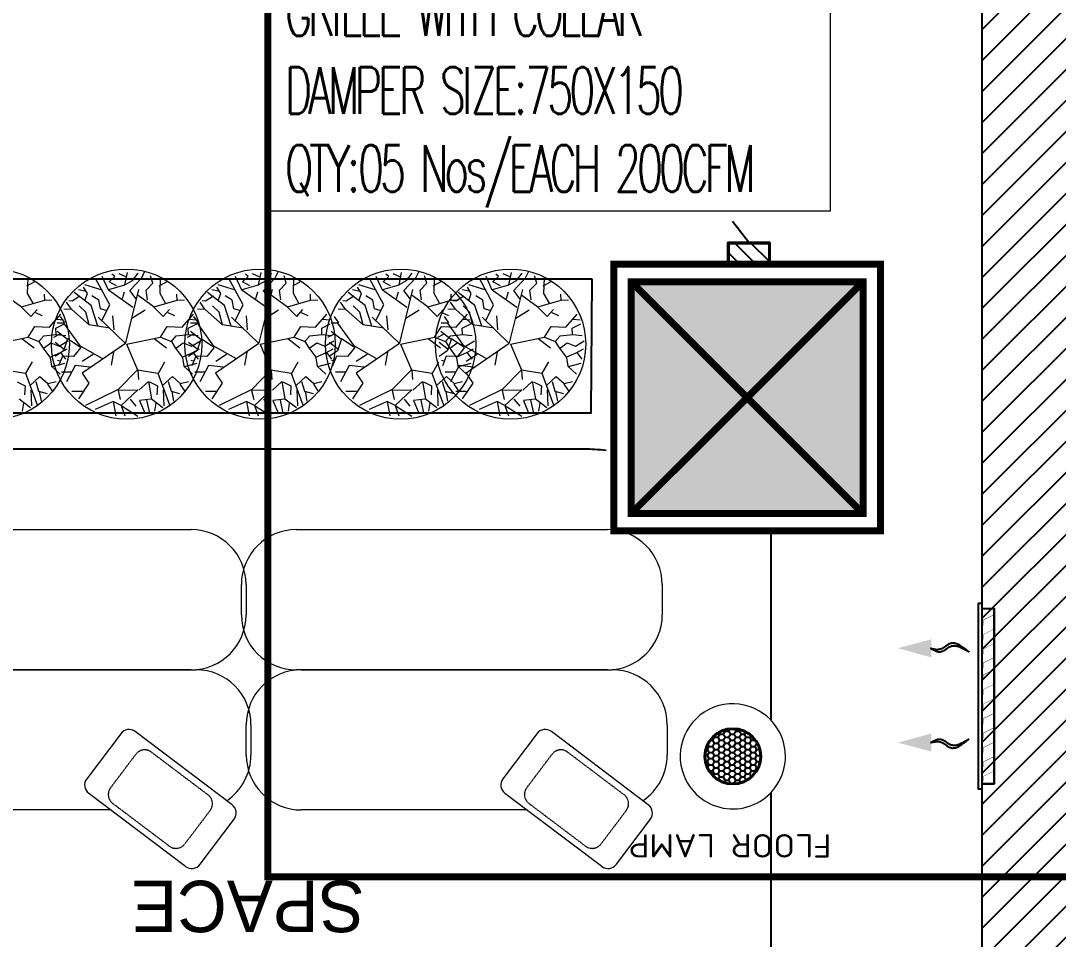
# Model space of a CAD drawing. Header units: millimetres. Extents: x 148480 to 578986, y 39883 to 155062.
# Drawn here: x 243743 to 248181, y 130095 to 134026 of the extents above; entities that cross this region are included whole.
import ezdxf

# ---------------------------------------------------------------- set-up
doc = ezdxf.new("R2010")
doc.units = ezdxf.units.MM
for name, pattern in [('CENTER', [2, 1.25, -0.25, 0.25, -0.25]), ('CONTINU', [0]), ('HIDDEN', [0.375, 0.25, -0.125]), ('Steelcase Hidden Line', [2.976562, 1.984375, -0.992188])]:
    doc.linetypes.add(name, pattern=pattern)
for name, color, linetype in [('001-TEXT', 250, 'Continuous'), ('CEN', 252, 'CENTER'), ('EL-17W DECORATIVE LIGHT', 4, 'Continuous'), ('EL-SWITCH BOXWS', 30, 'Continuous'), ('Flooring', 44, 'Continuous'), ('Hatch 01_UC', 7, 'Continuous'), ('I - MODULAR', 44, 'Continuous'), ('Layer2', 4, 'Continuous'), ('Layer4', 6, 'Continuous'), ('M-HVAC ELLIPTICAL DUCT', 6, 'Continuous'), ('M-HVAC VRV PIPE', 4, 'Continuous'), ('M-HVAC-GRIL', 6, 'Continuous'), ('M-HVAC-INSULATION', 8, 'Continuous'), ('M-HVAC-SUPP', 4, 'Continuous')]:
    doc.layers.add(name, color=color, linetype=linetype)
doc.layers.add('I-01$0$i-plants', color=7, linetype='Continuous', lineweight=13, true_color=0x86b300)
for name, color, linetype, lineweight in [('I-FURN', 30, 'Continuous', 5), ('KDBS-SIDE THROW GRILLE', 1, 'Continuous', 18), ('M HVAC GRILLE', 6, 'Continuous', 13), ('M-HVAC-ADP TAG', 1, 'Continuous', 15)]:
    doc.layers.add(name, color=color, linetype=linetype, lineweight=lineweight)
doc.styles.add('DEC', font='isocp.shx', dxfattribs={"width": 1.2, "height": 2.2})
doc.styles.add('Herbalife_Third Floor - Furniture Layout - 210201$0$CG', font='GOTHIC.TTF')
doc.styles.add('Roman S', font='romans.shx', dxfattribs={"width": 0.65})

# ---------------------------------------------------------------- blocks, each defined once
blk = doc.blocks.new('GFC1')
at = {"layer": 'Hatch 01_UC', "linetype": 'Continuous'}
h = blk.add_hatch(color=8, dxfattribs=at)
h.dxf.hatch_style = 1
h.paths.add_polyline_path([(318987, 132903.5), (318987, 133894.8), (319978.2, 133894.8), (319978.2, 132903.5)])
at = {"layer": 'CEN', "color": 8, "linetype": 'Continuous', "lineweight": 0}
for p, q in [((318987, 132903.5), (318987, 133894.8)), ((318987, 133894.8), (319978.2, 133894.8)), ((319978.2, 133894.8), (318987, 132903.5)), ((318987, 133894.8), (319978.2, 132903.5)), ((319025.1, 133894.8), (319940.1, 133894.8)), ((319978.2, 133894.8), (319978.2, 132903.5)), ((319978.2, 132903.5), (318987, 132903.5)), ((319940.1, 132903.5), (319025.1, 132903.5))]:
    blk.add_line(p, q, dxfattribs=at)
at = {"layer": 'CEN', "color": 8, "linetype": 'HIDDEN', "lineweight": 0, "ltscale": 1500}
blk.add_lwpolyline([(321533.2, 131348.5), (317432, 131348.5), (317432, 135449.8), (321533.2, 135449.8)], close=True, dxfattribs=at)
at = {"layer": 'CEN', "color": 8, "linetype": 'Continuous', "lineweight": 0}
for points in [[(320053.2, 132828.5), (318912, 132828.5), (318912, 133969.8), (320053.2, 133969.8)], [(319978.2, 132903.5), (318987, 132903.5), (318987, 133894.8), (319978.2, 133894.8)]]:
    blk.add_lwpolyline(points, close=True, dxfattribs=at)
at = {"layer": 'Flooring', "color": 8, "linetype": 'HIDDEN', "ltscale": 1500}
blk.add_lwpolyline([(328672.2, 130068.3, 1.540604), (310717.1, 129143.3, 0.119203), (311634.4, 128071.9, -0.704413), (307490.1, 113767.5)], format="xyb", dxfattribs=at)
at = {"layer": 'I - MODULAR', "color": 8, "linetype": 'Continuous'}
for points in [[(318819.3, 133905.5), (314670.3, 133905.5), (314666.4, 133333.3), (318815.4, 133333.3)], [(319978.2, 132903.5), (318987, 132903.5), (318987, 133894.8), (319978.2, 133894.8)]]:
    blk.add_lwpolyline(points, close=True, dxfattribs=at)
for points in [[(315539.7, 133179.9), (318783.6, 133179.9, -0.030078), (318879.6, 133174.1, -0.030078)], [(319583.6, 131708.1), (319583.6, 129118.3, -0.414214), (318783.6, 128318.3), (318324.1, 128318.3)]]:
    blk.add_lwpolyline(points, format="xyb", dxfattribs=at)
blk.add_lwpolyline([(319583.6, 132828.5), (319583.6, 132019.9)], dxfattribs=at)
at = {"layer": 'I-01$0$i-plants', "color": 8}
for p, q in [((316777.7, 133917.4, 0), (316765.9, 133927.2, 0)), ((316825.2, 133915.3, 0), (316796.8, 133928.4, 0)), ((316821.6, 133882.1, 0), (316832.9, 133933.9, 0)), ((316854.3, 133900, 0), (316878.5, 133931.3, 0)), ((316893.2, 133911.7, 0), (316905.7, 133937, 0)), ((316940.6, 133888.4, 0), (316931, 133920.5, 0)), ((317348.5, 133917.4, 0), (317336.6, 133927.2, 0)), ((317395.9, 133915.3, 0), (317367.6, 133928.4, 0)), ((317392.4, 133882.1, 0), (317403.6, 133933.9, 0)), ((317425, 133900, 0), (317449.2, 133931.3, 0)), ((317463.9, 133911.7, 0), (317476.4, 133937, 0)), ((317511.3, 133888.4, 0), (317501.7, 133920.5, 0)), ((317949.7, 133917.4, 0), (317937.9, 133927.2, 0)), ((317997.2, 133915.3, 0), (317968.8, 133928.4, 0)), ((317993.6, 133882.1, 0), (318004.9, 133933.9, 0)), ((318026.3, 133900, 0), (318050.5, 133931.3, 0)), ((318065.2, 133911.7, 0), (318077.7, 133937, 0)), ((318112.6, 133888.4, 0), (318103, 133920.5, 0)), ((318419.7, 133917.4, 0), (318407.9, 133927.2, 0)), ((318467.2, 133915.3, 0), (318438.8, 133928.4, 0)), ((318463.6, 133882.1, 0), (318474.9, 133933.9, 0)), ((318496.2, 133900, 0), (318520.4, 133931.3, 0)), ((318535.2, 133911.7, 0), (318547.6, 133937, 0)), ((318582.5, 133888.4, 0), (318572.9, 133920.5, 0)), ((316401.7, 133877.9, 0), (316438.4, 133897.1, 0)), ((316405, 133844.3, 0), (316407.2, 133911.7, 0)), ((316723.8, 133858.4, 0), (316650, 133881.5, 0)), ((316756.2, 133795.6, 0), (316695.5, 133908.6, 0)), ((316750.7, 133858.3, 0), (316724.2, 133917.2, 0)), ((316752.1, 133861.2, 0), (316821.6, 133882.1, 0)), ((316753.6, 133893.8, 0), (316777.7, 133917.4, 0)), ((316785.5, 133876.9, 0), (316753.6, 133893.8, 0)), ((316823.8, 133882.7, 0), (316854.3, 133900, 0)), ((316842.8, 133856.6, 0), (316893.2, 133911.7, 0)), ((316911.7, 133858.1, 0), (316940.6, 133888.4, 0)), ((316968.2, 133877.9, 0), (317004.9, 133897.1, 0)), ((316971.5, 133844.3, 0), (316973.7, 133911.7, 0)), ((317294.5, 133858.4, 0), (317220.7, 133881.5, 0)), ((317326.9, 133795.6, 0), (317266.2, 133908.6, 0)), ((317321.4, 133858.3, 0), (317294.9, 133917.2, 0)), ((317322.9, 133861.2, 0), (317392.4, 133882.1, 0)), ((317324.3, 133893.8, 0), (317348.5, 133917.4, 0)), ((317356.2, 133876.9, 0), (317324.3, 133893.8, 0)), ((317394.5, 133882.7, 0), (317425, 133900, 0)), ((317413.6, 133856.6, 0), (317463.9, 133911.7, 0)), ((317482.4, 133858.1, 0), (317511.3, 133888.4, 0)), ((317538.9, 133877.9, 0), (317575.6, 133897.1, 0)), ((317542.2, 133844.3, 0), (317544.4, 133911.7, 0)), ((317895.8, 133858.4, 0), (317822, 133881.5, 0)), ((317928.2, 133795.6, 0), (317867.5, 133908.6, 0)), ((317922.7, 133858.3, 0), (317896.2, 133917.2, 0)), ((317924.1, 133861.2, 0), (317993.6, 133882.1, 0)), ((317925.6, 133893.8, 0), (317949.7, 133917.4, 0)), ((317957.5, 133876.9, 0), (317925.6, 133893.8, 0)), ((317995.8, 133882.7, 0), (318026.3, 133900, 0)), ((318014.8, 133856.6, 0), (318065.2, 133911.7, 0)), ((318083.7, 133858.1, 0), (318112.6, 133888.4, 0)), ((318140.2, 133877.9, 0), (318176.9, 133897.1, 0)), ((318143.5, 133844.3, 0), (318145.7, 133911.7, 0)), ((318365.8, 133858.4, 0), (318291.9, 133881.5, 0)), ((318398.2, 133795.6, 0), (318337.4, 133908.6, 0)), ((318392.6, 133858.3, 0), (318366.1, 133917.2, 0)), ((318394.1, 133861.2, 0), (318463.6, 133882.1, 0)), ((318395.5, 133893.8, 0), (318419.7, 133917.4, 0)), ((318427.4, 133876.9, 0), (318395.5, 133893.8, 0)), ((318465.8, 133882.7, 0), (318496.2, 133900, 0)), ((318484.8, 133856.6, 0), (318535.2, 133911.7, 0)), ((318553.6, 133858.1, 0), (318582.5, 133888.4, 0)), ((318610.1, 133877.9, 0), (318646.8, 133897.1, 0)), ((318613.5, 133844.3, 0), (318615.6, 133911.7, 0)), ((316311, 133837.3, 0), (316379.4, 133788.1, 0)), ((316428.6, 133802.9, 0), (316405, 133844.3, 0)), ((316478.5, 133815.4, 0), (316477.5, 133841.6, 0)), ((316629, 133832.4, 0), (316595.2, 133811.6, 0)), ((316676.4, 133793.2, 0), (316604, 133849, 0)), ((316649.2, 133854.7, 0), (316622.7, 133860.2, 0)), ((316661, 133844.8, 0), (316644, 133871.9, 0)), ((316650, 133814.6, 0), (316661, 133844.8, 0)), ((316709.5, 133816.6, 0), (316679.8, 133834.2, 0)), ((316855.5, 133785, 0), (316750.7, 133858.3, 0)), ((316810.6, 133822.5, 0), (316819.7, 133852.1, 0)), ((316824.7, 133634, 0), (316881, 133861.4, 0)), ((316869.1, 133821.3, 0), (316842.8, 133856.6, 0)), ((316877.5, 133837.3, 0), (316945.9, 133788.1, 0)), ((316917.2, 133817, 0), (316911.7, 133858.1, 0)), ((316995.1, 133802.9, 0), (316971.5, 133844.3, 0)), ((317045, 133815.4, 0), (317044, 133841.6, 0)), ((317199.7, 133832.4, 0), (317165.9, 133811.6, 0)), ((317247.2, 133793.2, 0), (317174.7, 133849, 0)), ((317219.9, 133854.7, 0), (317193.5, 133860.2, 0)), ((317231.7, 133844.8, 0), (317214.7, 133871.9, 0)), ((317220.7, 133814.6, 0), (317231.7, 133844.8, 0)), ((317280.2, 133816.6, 0), (317250.5, 133834.2, 0)), ((317426.2, 133785, 0), (317321.4, 133858.3, 0)), ((317381.3, 133822.5, 0), (317390.4, 133852.1, 0)), ((317395.4, 133634, 0), (317451.8, 133861.4, 0)), ((317439.8, 133821.3, 0), (317413.6, 133856.6, 0)), ((317448.2, 133837.3, 0), (317516.6, 133788.1, 0)), ((317487.9, 133817, 0), (317482.4, 133858.1, 0)), ((317565.8, 133802.9, 0), (317542.2, 133844.3, 0)), ((317615.7, 133815.4, 0), (317614.7, 133841.6, 0)), ((317801, 133832.4, 0), (317767.2, 133811.6, 0)), ((317848.4, 133793.2, 0), (317776, 133849, 0)), ((317821.2, 133854.7, 0), (317794.7, 133860.2, 0)), ((317833, 133844.8, 0), (317816, 133871.9, 0)), ((317822, 133814.6, 0), (317833, 133844.8, 0)), ((317881.5, 133816.6, 0), (317851.8, 133834.2, 0)), ((318027.5, 133785, 0), (317922.7, 133858.3, 0)), ((317982.6, 133822.5, 0), (317991.7, 133852.1, 0)), ((317996.7, 133634, 0), (318053, 133861.4, 0)), ((318041.1, 133821.3, 0), (318014.8, 133856.6, 0)), ((318049.5, 133837.3, 0), (318117.9, 133788.1, 0)), ((318089.2, 133817, 0), (318083.7, 133858.1, 0)), ((318167.1, 133802.9, 0), (318143.5, 133844.3, 0)), ((318217, 133815.4, 0), (318216, 133841.6, 0)), ((318271, 133832.4, 0), (318237.1, 133811.6, 0)), ((318318.4, 133793.2, 0), (318246, 133849, 0)), ((318291.1, 133854.7, 0), (318264.7, 133860.2, 0)), ((318302.9, 133844.8, 0), (318285.9, 133871.9, 0)), ((318291.9, 133814.6, 0), (318302.9, 133844.8, 0)), ((318351.5, 133816.6, 0), (318321.7, 133834.2, 0)), ((318497.4, 133785, 0), (318392.6, 133858.3, 0)), ((318452.6, 133822.5, 0), (318461.7, 133852.1, 0)), ((318466.7, 133634, 0), (318523, 133861.4, 0)), ((318511, 133821.3, 0), (318484.8, 133856.6, 0)), ((318519.5, 133837.3, 0), (318587.9, 133788.1, 0)), ((318559.2, 133817, 0), (318553.6, 133858.1, 0)), ((318637.1, 133802.9, 0), (318613.5, 133844.3, 0)), ((318687, 133815.4, 0), (318685.9, 133841.6, 0)), ((316377.5, 133787.5, 0), (316418.7, 133746.5, 0)), ((316379.4, 133788.1, 0), (316478.5, 133815.4, 0)), ((316477.9, 133817.6, 0), (316509.4, 133816.5, 0)), ((316591.6, 133778.4, 0), (316571.8, 133807.1, 0)), ((316595.2, 133811.6, 0), (316581.3, 133812.8, 0)), ((316653.7, 133764.8, 0), (316625.7, 133791.4, 0)), ((316705.2, 133705.3, 0), (316676.4, 133793.2, 0)), ((316716.6, 133778.4, 0), (316709.5, 133816.6, 0)), ((316722.5, 133729.2, 0), (316756.2, 133795.6, 0)), ((316944, 133787.5, 0), (316985.2, 133746.5, 0)), ((316945.9, 133788.1, 0), (317045, 133815.4, 0)), ((317044.4, 133817.6, 0), (317075.9, 133816.5, 0)), ((317162.3, 133778.4, 0), (317142.5, 133807.1, 0)), ((317165.9, 133811.6, 0), (317152, 133812.8, 0)), ((317224.4, 133764.8, 0), (317196.4, 133791.4, 0)), ((317275.9, 133705.3, 0), (317247.2, 133793.2, 0)), ((317287.3, 133778.4, 0), (317280.2, 133816.6, 0)), ((317293.2, 133729.2, 0), (317326.9, 133795.6, 0)), ((317514.7, 133787.5, 0), (317555.9, 133746.5, 0)), ((317516.6, 133788.1, 0), (317615.7, 133815.4, 0)), ((317615.1, 133817.6, 0), (317646.7, 133816.5, 0)), ((317763.6, 133778.4, 0), (317743.8, 133807.1, 0)), ((317767.2, 133811.6, 0), (317753.3, 133812.8, 0)), ((317825.7, 133764.8, 0), (317797.7, 133791.4, 0)), ((317877.2, 133705.3, 0), (317848.4, 133793.2, 0)), ((317888.6, 133778.4, 0), (317881.5, 133816.6, 0)), ((317894.5, 133729.2, 0), (317928.2, 133795.6, 0)), ((318116, 133787.5, 0), (318157.2, 133746.5, 0)), ((318117.9, 133788.1, 0), (318217, 133815.4, 0)), ((318233.5, 133778.4, 0), (318213.7, 133807.1, 0)), ((318216.4, 133817.6, 0), (318247.9, 133816.5, 0)), ((318237.1, 133811.6, 0), (318223.2, 133812.8, 0)), ((318295.7, 133764.8, 0), (318267.6, 133791.4, 0)), ((318347.1, 133705.3, 0), (318318.4, 133793.2, 0)), ((318358.5, 133778.4, 0), (318351.5, 133816.6, 0)), ((318364.4, 133729.2, 0), (318398.2, 133795.6, 0)), ((318586, 133787.5, 0), (318627.2, 133746.5, 0)), ((318587.9, 133788.1, 0), (318687, 133815.4, 0)), ((318686.3, 133817.6, 0), (318717.9, 133816.5, 0)), ((316418.7, 133746.5, 0), (316445.6, 133775.8, 0)), ((316438.3, 133763, 0), (316466.6, 133749.9, 0)), ((316499.3, 133701, 0), (316547.8, 133755.5, 0)), ((316564.8, 133719.4, 0), (316545.6, 133745.8, 0)), ((316594.5, 133776.4, 0), (316560.7, 133777.2, 0)), ((316667.8, 133710, 0), (316594.5, 133776.4, 0)), ((316667.8, 133710, 0), (316653.7, 133764.8, 0)), ((316823.4, 133630.7, 0), (316707, 133743.2, 0)), ((316740.8, 133772.2, 0), (316716.6, 133778.4, 0)), ((316774.7, 133688.6, 0), (316770.2, 133748.8, 0)), ((316851.4, 133738.5, 0), (316907.7, 133774.2, 0)), ((316985.2, 133746.5, 0), (317012.1, 133775.8, 0)), ((317004.8, 133763, 0), (317033.1, 133749.9, 0)), ((317065.8, 133701, 0), (317114.3, 133755.5, 0)), ((317135.5, 133719.4, 0), (317116.4, 133745.8, 0)), ((317165.2, 133776.4, 0), (317131.4, 133777.2, 0)), ((317238.5, 133710, 0), (317165.2, 133776.4, 0)), ((317238.5, 133710, 0), (317224.4, 133764.8, 0)), ((317394.1, 133630.7, 0), (317277.7, 133743.2, 0)), ((317311.5, 133772.2, 0), (317287.3, 133778.4, 0)), ((317345.4, 133688.6, 0), (317340.9, 133748.8, 0)), ((317422.1, 133738.5, 0), (317478.4, 133774.2, 0)), ((317555.9, 133746.5, 0), (317582.8, 133775.8, 0)), ((317575.5, 133763, 0), (317603.8, 133749.9, 0)), ((317636.5, 133701, 0), (317685, 133755.5, 0)), ((317736.8, 133719.4, 0), (317717.6, 133745.8, 0)), ((317766.5, 133776.4, 0), (317732.7, 133777.2, 0)), ((317839.8, 133710, 0), (317766.5, 133776.4, 0)), ((317839.8, 133710, 0), (317825.7, 133764.8, 0)), ((317995.4, 133630.7, 0), (317879, 133743.2, 0)), ((317912.8, 133772.2, 0), (317888.6, 133778.4, 0)), ((317946.7, 133688.6, 0), (317942.2, 133748.8, 0)), ((318023.4, 133738.5, 0), (318079.7, 133774.2, 0)), ((318157.2, 133746.5, 0), (318184.1, 133775.8, 0)), ((318176.8, 133763, 0), (318205.1, 133749.9, 0)), ((318206.7, 133719.4, 0), (318187.6, 133745.8, 0)), ((318236.5, 133776.4, 0), (318202.6, 133777.2, 0)), ((318309.8, 133710, 0), (318236.5, 133776.4, 0)), ((318237.8, 133701, 0), (318286.3, 133755.5, 0)), ((318309.8, 133710, 0), (318295.7, 133764.8, 0)), ((318465.3, 133630.7, 0), (318348.9, 133743.2, 0)), ((318382.8, 133772.2, 0), (318358.5, 133778.4, 0)), ((318416.7, 133688.6, 0), (318412.2, 133748.8, 0)), ((318493.4, 133738.5, 0), (318549.6, 133774.2, 0)), ((318627.2, 133746.5, 0), (318654.1, 133775.8, 0)), ((318646.7, 133763, 0), (318675.1, 133749.9, 0)), ((318707.7, 133701, 0), (318756.2, 133755.5, 0)), ((316407.5, 133657.2, 0), (316436.1, 133703.2, 0)), ((316436.1, 133703.2, 0), (316499.3, 133701, 0)), ((316525.7, 133695.5, 0), (316562.5, 133714.3, 0)), ((316529.7, 133734.2, 0), (316559.2, 133732, 0)), ((316560.4, 133718.1, 0), (316531.7, 133717.6, 0)), ((316630.7, 133618.6, 0), (316560.4, 133718.1, 0)), ((316756.7, 133696.7, 0), (316667.8, 133710, 0)), ((316974, 133657.2, 0), (317002.6, 133703.2, 0)), ((317002.6, 133703.2, 0), (317065.8, 133701, 0)), ((317092.2, 133695.5, 0), (317129, 133714.3, 0)), ((317096.2, 133734.2, 0), (317125.7, 133732, 0)), ((317131.2, 133718.1, 0), (317102.4, 133717.6, 0)), ((317201.4, 133618.6, 0), (317131.2, 133718.1, 0)), ((317327.4, 133696.7, 0), (317238.5, 133710, 0)), ((317544.7, 133657.2, 0), (317573.3, 133703.2, 0)), ((317573.3, 133703.2, 0), (317636.5, 133701, 0)), ((317662.9, 133695.5, 0), (317699.7, 133714.3, 0)), ((317666.9, 133734.2, 0), (317696.5, 133732, 0)), ((317732.4, 133718.1, 0), (317703.7, 133717.6, 0)), ((317802.7, 133618.6, 0), (317732.4, 133718.1, 0)), ((317928.7, 133696.7, 0), (317839.8, 133710, 0)), ((318146, 133657.2, 0), (318174.6, 133703.2, 0)), ((318202.4, 133718.1, 0), (318173.7, 133717.6, 0)), ((318174.6, 133703.2, 0), (318237.8, 133701, 0)), ((318272.6, 133618.6, 0), (318202.4, 133718.1, 0)), ((318264.2, 133695.5, 0), (318301, 133714.3, 0)), ((318268.2, 133734.2, 0), (318297.7, 133732, 0)), ((318398.6, 133696.7, 0), (318309.8, 133710, 0)), ((318615.9, 133657.2, 0), (318644.6, 133703.2, 0)), ((318644.6, 133703.2, 0), (318707.7, 133701, 0)), ((318734.2, 133695.5, 0), (318771, 133714.3, 0)), ((318738.2, 133734.2, 0), (318767.7, 133732, 0)), ((316262.1, 133627.6, 0), (316407.5, 133657.2, 0)), ((316407.5, 133657.2, 0), (316453.4, 133638.8, 0)), ((316453.4, 133638.8, 0), (316474.7, 133663.9, 0)), ((316474.7, 133663.9, 0), (316526.9, 133668.9, 0)), ((316543.6, 133670.2, 0), (316516.4, 133656.8, 0)), ((316526.9, 133668.9, 0), (316525.7, 133695.5, 0)), ((316526.9, 133668.9, 0), (316568.1, 133665, 0)), ((316575.1, 133647.5, 0), (316531.1, 133682.4, 0)), ((316828.6, 133627.6, 0), (316974, 133657.2, 0)), ((316974, 133657.2, 0), (317019.9, 133638.8, 0)), ((317019.9, 133638.8, 0), (317041.2, 133663.9, 0)), ((317041.2, 133663.9, 0), (317093.4, 133668.9, 0)), ((317114.3, 133670.2, 0), (317087.1, 133656.8, 0)), ((317093.4, 133668.9, 0), (317092.2, 133695.5, 0)), ((317093.4, 133668.9, 0), (317134.6, 133665, 0)), ((317145.8, 133647.5, 0), (317101.8, 133682.4, 0)), ((317399.4, 133627.6, 0), (317544.7, 133657.2, 0)), ((317544.7, 133657.2, 0), (317590.6, 133638.8, 0)), ((317590.6, 133638.8, 0), (317612, 133663.9, 0)), ((317612, 133663.9, 0), (317664.1, 133668.9, 0)), ((317664.1, 133668.9, 0), (317662.9, 133695.5, 0)), ((317664.1, 133668.9, 0), (317705.4, 133665, 0)), ((317715.6, 133670.2, 0), (317688.4, 133656.8, 0)), ((317747.1, 133647.5, 0), (317703.1, 133682.4, 0)), ((318000.6, 133627.6, 0), (318146, 133657.2, 0)), ((318146, 133657.2, 0), (318191.9, 133638.8, 0)), ((318185.5, 133670.2, 0), (318158.3, 133656.8, 0)), ((318217.1, 133647.5, 0), (318173, 133682.4, 0)), ((318191.9, 133638.8, 0), (318213.2, 133663.9, 0)), ((318213.2, 133663.9, 0), (318265.4, 133668.9, 0)), ((318265.4, 133668.9, 0), (318264.2, 133695.5, 0)), ((318265.4, 133668.9, 0), (318306.6, 133665, 0)), ((318470.6, 133627.6, 0), (318615.9, 133657.2, 0)), ((318615.9, 133657.2, 0), (318661.9, 133638.8, 0)), ((318661.9, 133638.8, 0), (318683.2, 133663.9, 0)), ((318683.2, 133663.9, 0), (318735.3, 133668.9, 0)), ((318735.3, 133668.9, 0), (318734.2, 133695.5, 0)), ((318735.3, 133668.9, 0), (318776.6, 133665, 0)), ((316380.2, 133651.8, 0), (316432.5, 133611.3, 0)), ((316453.4, 133638.8, 0), (316470.4, 133611.7, 0)), ((316470.4, 133611.7, 0), (316500.1, 133572.5, 0)), ((316471.1, 133609.4, 0), (316504.1, 133632.7, 0)), ((316504.1, 133632.7, 0), (316539.5, 133619, 0)), ((316563.5, 133603.7, 0), (316523.1, 133634.4, 0)), ((316539.5, 133619, 0), (316577.6, 133641.3, 0)), ((316576.3, 133650.4, 0), (316558.3, 133599.7, 0)), ((316629.3, 133615.3, 0), (316576.3, 133650.4, 0)), ((316632.2, 133613.7, 0), (316601.4, 133574.7, 0)), ((316724.5, 133566.4, 0), (316630.7, 133618.6, 0)), ((316823.4, 133630.7, 0), (316638.4, 133503.2, 0)), ((316828.6, 133627.6, 0), (316875.3, 133517.5, 0)), ((316946.7, 133651.8, 0), (316999, 133611.3, 0)), ((317019.9, 133638.8, 0), (317036.9, 133611.7, 0)), ((317036.9, 133611.7, 0), (317066.6, 133572.5, 0)), ((317037.6, 133609.4, 0), (317070.6, 133632.7, 0)), ((317070.6, 133632.7, 0), (317106, 133619, 0)), ((317134.2, 133603.7, 0), (317093.8, 133634.4, 0)), ((317106, 133619, 0), (317144.1, 133641.3, 0)), ((317147.1, 133650.4, 0), (317129, 133599.7, 0)), ((317200, 133615.3, 0), (317147.1, 133650.4, 0)), ((317202.9, 133613.7, 0), (317172.1, 133574.7, 0)), ((317295.2, 133566.4, 0), (317201.4, 133618.6, 0)), ((317394.1, 133630.7, 0), (317209.1, 133503.2, 0)), ((317399.4, 133627.6, 0), (317446, 133517.5, 0)), ((317517.4, 133651.8, 0), (317569.7, 133611.3, 0)), ((317590.6, 133638.8, 0), (317607.6, 133611.7, 0)), ((317607.6, 133611.7, 0), (317637.3, 133572.5, 0)), ((317608.3, 133609.4, 0), (317641.4, 133632.7, 0)), ((317641.4, 133632.7, 0), (317676.7, 133619, 0)), ((317676.7, 133619, 0), (317714.8, 133641.3, 0)), ((317735.5, 133603.7, 0), (317695.1, 133634.4, 0)), ((317748.3, 133650.4, 0), (317730.3, 133599.7, 0)), ((317801.3, 133615.3, 0), (317748.3, 133650.4, 0)), ((317804.2, 133613.7, 0), (317773.4, 133574.7, 0)), ((317896.5, 133566.4, 0), (317802.7, 133618.6, 0)), ((317995.4, 133630.7, 0), (317810.4, 133503.2, 0)), ((318000.6, 133627.6, 0), (318047.3, 133517.5, 0)), ((318118.7, 133651.8, 0), (318171, 133611.3, 0)), ((318205.5, 133603.7, 0), (318165, 133634.4, 0)), ((318191.9, 133638.8, 0), (318208.9, 133611.7, 0)), ((318218.3, 133650.4, 0), (318200.2, 133599.7, 0)), ((318208.9, 133611.7, 0), (318238.6, 133572.5, 0)), ((318209.6, 133609.4, 0), (318242.6, 133632.7, 0)), ((318271.3, 133615.3, 0), (318218.3, 133650.4, 0)), ((318242.6, 133632.7, 0), (318278, 133619, 0)), ((318274.1, 133613.7, 0), (318243.3, 133574.7, 0)), ((318366.4, 133566.4, 0), (318272.6, 133618.6, 0)), ((318278, 133619, 0), (318316.1, 133641.3, 0)), ((318465.3, 133630.7, 0), (318280.4, 133503.2, 0)), ((318470.6, 133627.6, 0), (318517.2, 133517.5, 0)), ((318588.7, 133651.8, 0), (318640.9, 133611.3, 0)), ((318661.9, 133638.8, 0), (318678.8, 133611.7, 0)), ((318678.8, 133611.7, 0), (318708.6, 133572.5, 0)), ((318679.5, 133609.4, 0), (318712.6, 133632.7, 0)), ((318712.6, 133632.7, 0), (318748, 133619, 0)), ((318748, 133619, 0), (318786.1, 133641.3, 0)), ((316500.1, 133572.5, 0), (316545.7, 133591.5, 0)), ((316500.9, 133569.9, 0), (316506.9, 133534.2, 0)), ((316558.3, 133599.7, 0), (316523, 133575.6, 0)), ((316553.9, 133576.8, 0), (316537.5, 133534.3, 0)), ((316545.7, 133591.5, 0), (316574.3, 133608.2, 0)), ((316545.7, 133591.5, 0), (316567.5, 133563, 0)), ((316601.4, 133574.7, 0), (316553.9, 133576.8, 0)), ((316685.5, 133584.1, 0), (316638.8, 133554.1, 0)), ((316771.9, 133594.1, 0), (316762.1, 133537.3, 0)), ((317066.6, 133572.5, 0), (317112.2, 133591.5, 0)), ((317067.4, 133569.9, 0), (317073.4, 133534.2, 0)), ((317129, 133599.7, 0), (317093.7, 133575.6, 0)), ((317124.6, 133576.8, 0), (317108.2, 133534.3, 0)), ((317112.2, 133591.5, 0), (317140.8, 133608.2, 0)), ((317112.2, 133591.5, 0), (317134, 133563, 0)), ((317172.1, 133574.7, 0), (317124.6, 133576.8, 0)), ((317256.3, 133584.1, 0), (317209.5, 133554.1, 0)), ((317342.6, 133594.1, 0), (317332.8, 133537.3, 0)), ((317637.3, 133572.5, 0), (317682.9, 133591.5, 0)), ((317638.1, 133569.9, 0), (317644.1, 133534.2, 0)), ((317682.9, 133591.5, 0), (317711.5, 133608.2, 0)), ((317682.9, 133591.5, 0), (317704.7, 133563, 0)), ((317730.3, 133599.7, 0), (317695, 133575.6, 0)), ((317725.9, 133576.8, 0), (317709.5, 133534.3, 0)), ((317773.4, 133574.7, 0), (317725.9, 133576.8, 0)), ((317857.5, 133584.1, 0), (317810.8, 133554.1, 0)), ((317943.9, 133594.1, 0), (317934.1, 133537.3, 0)), ((318200.2, 133599.7, 0), (318165, 133575.6, 0)), ((318195.9, 133576.8, 0), (318179.4, 133534.3, 0)), ((318243.3, 133574.7, 0), (318195.9, 133576.8, 0)), ((318238.6, 133572.5, 0), (318284.2, 133591.5, 0)), ((318239.4, 133569.9, 0), (318245.4, 133534.2, 0)), ((318327.5, 133584.1, 0), (318280.8, 133554.1, 0)), ((318284.2, 133591.5, 0), (318312.8, 133608.2, 0)), ((318284.2, 133591.5, 0), (318306, 133563, 0)), ((318413.8, 133594.1, 0), (318404, 133537.3, 0)), ((318708.6, 133572.5, 0), (318754.2, 133591.5, 0)), ((318709.3, 133569.9, 0), (318715.3, 133534.2, 0)), ((318754.2, 133591.5, 0), (318782.7, 133608.2, 0)), ((318754.2, 133591.5, 0), (318776, 133563, 0)), ((316396.3, 133501, 0), (316425.6, 133552.6, 0)), ((316506.9, 133534.2, 0), (316544.1, 133499.7, 0)), ((316509.7, 133532.6, 0), (316563.8, 133545.9, 0)), ((316544.7, 133555.3, 0), (316533, 133557.1, 0)), ((316608.3, 133536.9, 0), (316571.3, 133466.7, 0)), ((316670.9, 133528.7, 0), (316608.3, 133536.9, 0)), ((316962.8, 133501, 0), (316992.1, 133552.6, 0)), ((317073.4, 133534.2, 0), (317110.6, 133499.7, 0)), ((317076.2, 133532.6, 0), (317130.3, 133545.9, 0)), ((317115.5, 133555.3, 0), (317103.7, 133557.1, 0)), ((317179, 133536.9, 0), (317142, 133466.7, 0)), ((317241.6, 133528.7, 0), (317179, 133536.9, 0)), ((317533.5, 133501, 0), (317562.8, 133552.6, 0)), ((317644.1, 133534.2, 0), (317681.3, 133499.7, 0)), ((317646.9, 133532.6, 0), (317701, 133545.9, 0)), ((317716.7, 133555.3, 0), (317705, 133557.1, 0)), ((317780.3, 133536.9, 0), (317743.3, 133466.7, 0)), ((317842.9, 133528.7, 0), (317780.3, 133536.9, 0)), ((318134.8, 133501, 0), (318164.1, 133552.6, 0)), ((318186.7, 133555.3, 0), (318175, 133557.1, 0)), ((318250.3, 133536.9, 0), (318213.3, 133466.7, 0)), ((318245.4, 133534.2, 0), (318282.6, 133499.7, 0)), ((318248.2, 133532.6, 0), (318302.3, 133545.9, 0)), ((318312.8, 133528.7, 0), (318250.3, 133536.9, 0)), ((318604.7, 133501, 0), (318634.1, 133552.6, 0)), ((318715.3, 133534.2, 0), (318752.5, 133499.7, 0)), ((318718.2, 133532.6, 0), (318772.2, 133545.9, 0)), ((316308.8, 133517.5, 0), (316395.5, 133503.6, 0)), ((316395.5, 133503.6, 0), (316445.3, 133368.2, 0)), ((316416.1, 133450.7, 0), (316457.6, 133490, 0)), ((316457.6, 133490, 0), (316491.4, 133459.9, 0)), ((316592.2, 133508, 0), (316549.7, 133508.3, 0)), ((316638.5, 133503.1, 0), (316666.9, 133460.7, 0)), ((316875.3, 133517.5, 0), (316793, 133434.1, 0)), ((316875.3, 133517.5, 0), (316962, 133503.6, 0)), ((316876, 133515.3, 0), (316879, 133475.8, 0)), ((316962, 133503.6, 0), (317011.8, 133368.2, 0)), ((316982.6, 133450.7, 0), (317024.1, 133490, 0)), ((317024.1, 133490, 0), (317057.9, 133459.9, 0)), ((317163, 133508, 0), (317120.4, 133508.3, 0)), ((317209.2, 133503.1, 0), (317237.6, 133460.7, 0)), ((317446, 133517.5, 0), (317363.7, 133434.1, 0)), ((317446, 133517.5, 0), (317532.7, 133503.6, 0)), ((317446.7, 133515.3, 0), (317449.7, 133475.8, 0)), ((317532.7, 133503.6, 0), (317582.5, 133368.2, 0)), ((317553.3, 133450.7, 0), (317594.8, 133490, 0)), ((317594.8, 133490, 0), (317628.7, 133459.9, 0)), ((317764.2, 133508, 0), (317721.7, 133508.3, 0)), ((317810.5, 133503.1, 0), (317838.9, 133460.7, 0)), ((318047.3, 133517.5, 0), (317965, 133434.1, 0)), ((318047.3, 133517.5, 0), (318134, 133503.6, 0)), ((318048, 133515.3, 0), (318051, 133475.8, 0)), ((318134, 133503.6, 0), (318183.8, 133368.2, 0)), ((318154.6, 133450.7, 0), (318196.1, 133490, 0)), ((318234.2, 133508, 0), (318191.6, 133508.3, 0)), ((318196.1, 133490, 0), (318229.9, 133459.9, 0)), ((318280.4, 133503.1, 0), (318308.8, 133460.7, 0)), ((318517.2, 133517.5, 0), (318435, 133434.1, 0)), ((318517.2, 133517.5, 0), (318603.9, 133503.6, 0)), ((318517.9, 133515.3, 0), (318520.9, 133475.8, 0)), ((318603.9, 133503.6, 0), (318653.7, 133368.2, 0)), ((318624.5, 133450.7, 0), (318666.1, 133490, 0)), ((318666.1, 133490, 0), (318699.9, 133459.9, 0)), ((316359.9, 133466, 0), (316394.1, 133449.4, 0)), ((316394.1, 133449.4, 0), (316392, 133411.3, 0)), ((316419.1, 133432.8, 0), (316421.8, 133364, 0)), ((316439.7, 133468.4, 0), (316452.2, 133426.5, 0)), ((316490, 133456.9, 0), (316509.9, 133427.9, 0)), ((316491.4, 133459.9, 0), (316526.7, 133468, 0)), ((316666.9, 133460.7, 0), (316622.2, 133393.5, 0)), ((316793, 133434.1, 0), (316653, 133365.3, 0)), ((316791.9, 133431, 0), (316876.4, 133432.3, 0)), ((316876.4, 133432.3, 0), (316804.9, 133365.2, 0)), ((316881.2, 133430.9, 0), (316921.6, 133467.4, 0)), ((316921.6, 133467.4, 0), (316934.9, 133393.6, 0)), ((316926.4, 133466, 0), (316960.6, 133449.4, 0)), ((316960.6, 133449.4, 0), (316958.5, 133411.3, 0)), ((316985.6, 133432.8, 0), (316988.3, 133364, 0)), ((317006.2, 133468.4, 0), (317018.7, 133426.5, 0)), ((317056.5, 133456.9, 0), (317076.4, 133427.9, 0)), ((317057.9, 133459.9, 0), (317093.2, 133468, 0)), ((317237.6, 133460.7, 0), (317192.9, 133393.5, 0)), ((317363.7, 133434.1, 0), (317223.7, 133365.3, 0)), ((317362.6, 133431, 0), (317447.1, 133432.3, 0)), ((317447.1, 133432.3, 0), (317375.6, 133365.2, 0)), ((317451.9, 133430.9, 0), (317492.3, 133467.4, 0)), ((317492.3, 133467.4, 0), (317505.6, 133393.6, 0)), ((317497.1, 133466, 0), (317531.3, 133449.4, 0)), ((317531.3, 133449.4, 0), (317529.2, 133411.3, 0)), ((317556.3, 133432.8, 0), (317559, 133364, 0)), ((317576.9, 133468.4, 0), (317589.4, 133426.5, 0)), ((317627.2, 133456.9, 0), (317647.1, 133427.9, 0)), ((317628.7, 133459.9, 0), (317664, 133468, 0)), ((317838.9, 133460.7, 0), (317794.2, 133393.5, 0)), ((317965, 133434.1, 0), (317825, 133365.3, 0)), ((317963.9, 133431, 0), (318048.4, 133432.3, 0)), ((318048.4, 133432.3, 0), (317976.9, 133365.2, 0)), ((318053.2, 133430.9, 0), (318093.6, 133467.4, 0)), ((318093.6, 133467.4, 0), (318106.9, 133393.6, 0)), ((318098.4, 133466, 0), (318132.6, 133449.4, 0)), ((318132.6, 133449.4, 0), (318130.5, 133411.3, 0)), ((318157.6, 133432.8, 0), (318160.3, 133364, 0)), ((318178.2, 133468.4, 0), (318190.7, 133426.5, 0)), ((318228.5, 133456.9, 0), (318248.4, 133427.9, 0)), ((318229.9, 133459.9, 0), (318265.2, 133468, 0)), ((318308.8, 133460.7, 0), (318264.1, 133393.5, 0)), ((318435, 133434.1, 0), (318295, 133365.3, 0)), ((318433.8, 133431, 0), (318518.3, 133432.3, 0)), ((318518.3, 133432.3, 0), (318446.8, 133365.2, 0)), ((318523.2, 133430.9, 0), (318563.5, 133467.4, 0)), ((318563.5, 133467.4, 0), (318576.8, 133393.6, 0)), ((318568.4, 133466, 0), (318602.5, 133449.4, 0)), ((318602.5, 133449.4, 0), (318600.4, 133411.3, 0)), ((318627.5, 133432.8, 0), (318630.2, 133364, 0)), ((318648.1, 133468.4, 0), (318660.7, 133426.5, 0)), ((318698.4, 133456.9, 0), (318718.3, 133427.9, 0)), ((318699.9, 133459.9, 0), (318735.2, 133468, 0)), ((316368.4, 133393.6, 0), (316417.3, 133357.3, 0)), ((316452.2, 133426.5, 0), (316488.9, 133416.3, 0)), ((316455.1, 133424.9, 0), (316462.5, 133384.3, 0)), ((316639.4, 133425.6, 0), (316594.8, 133425.6, 0)), ((316792.6, 133428.7, 0), (316801.5, 133391.1, 0)), ((316843.4, 133393, 0), (316868.1, 133362.6, 0)), ((316932.7, 133392.9, 0), (316883.5, 133386, 0)), ((316914.3, 133387.4, 0), (316926.5, 133332, 0)), ((316934.9, 133393.6, 0), (316983.8, 133357.3, 0)), ((317018.7, 133426.5, 0), (317055.4, 133416.3, 0)), ((317021.6, 133424.9, 0), (317029, 133384.3, 0)), ((317210.1, 133425.6, 0), (317165.5, 133425.6, 0)), ((317363.3, 133428.7, 0), (317372.2, 133391.1, 0)), ((317414.1, 133393, 0), (317438.8, 133362.6, 0)), ((317503.4, 133392.9, 0), (317454.2, 133386, 0)), ((317485, 133387.4, 0), (317497.2, 133332, 0)), ((317505.6, 133393.6, 0), (317554.5, 133357.3, 0)), ((317589.4, 133426.5, 0), (317626.1, 133416.3, 0)), ((317592.3, 133424.9, 0), (317599.7, 133384.3, 0)), ((317811.4, 133425.6, 0), (317766.8, 133425.6, 0)), ((317964.6, 133428.7, 0), (317973.5, 133391.1, 0)), ((318015.4, 133393, 0), (318040.1, 133362.6, 0)), ((318104.7, 133392.9, 0), (318055.5, 133386, 0)), ((318086.3, 133387.4, 0), (318098.5, 133332, 0)), ((318106.9, 133393.6, 0), (318155.8, 133357.3, 0)), ((318190.7, 133426.5, 0), (318227.4, 133416.3, 0)), ((318193.6, 133424.9, 0), (318201, 133384.3, 0)), ((318281.3, 133425.6, 0), (318236.8, 133425.6, 0)), ((318434.5, 133428.7, 0), (318443.5, 133391.1, 0)), ((318485.3, 133393, 0), (318510.1, 133362.6, 0)), ((318574.7, 133392.9, 0), (318525.5, 133386, 0)), ((318556.3, 133387.4, 0), (318568.5, 133332, 0)), ((318576.8, 133393.6, 0), (318625.7, 133357.3, 0)), ((318660.7, 133426.5, 0), (318697.3, 133416.3, 0)), ((318663.5, 133424.9, 0), (318671, 133384.3, 0)), ((316387.2, 133375.2, 0), (316381.7, 133341.3, 0)), ((316771, 133381.9, 0), (316693.8, 133348.2, 0)), ((316804.9, 133365.2, 0), (316771, 133381.9, 0)), ((316771, 133381.9, 0), (316782.5, 133321, 0)), ((316804.9, 133365.2, 0), (316876.5, 133319.8, 0)), ((316804.9, 133365.2, 0), (316820.3, 133321.7, 0)), ((316883.5, 133386, 0), (316907.4, 133329.1, 0)), ((316953.7, 133375.2, 0), (316948.2, 133341.3, 0)), ((317341.7, 133381.9, 0), (317264.5, 133348.2, 0)), ((317375.6, 133365.2, 0), (317341.7, 133381.9, 0)), ((317341.7, 133381.9, 0), (317353.2, 133321, 0)), ((317375.6, 133365.2, 0), (317447.2, 133319.8, 0)), ((317375.6, 133365.2, 0), (317391, 133321.7, 0)), ((317454.2, 133386, 0), (317478.1, 133329.1, 0)), ((317524.4, 133375.2, 0), (317518.9, 133341.3, 0)), ((317943, 133381.9, 0), (317865.8, 133348.2, 0)), ((317976.9, 133365.2, 0), (317943, 133381.9, 0)), ((317943, 133381.9, 0), (317954.5, 133321, 0)), ((317976.9, 133365.2, 0), (318048.5, 133319.8, 0)), ((317976.9, 133365.2, 0), (317992.3, 133321.7, 0)), ((318055.5, 133386, 0), (318079.4, 133329.1, 0)), ((318125.7, 133375.2, 0), (318120.2, 133341.3, 0)), ((318412.9, 133381.9, 0), (318335.8, 133348.2, 0)), ((318446.8, 133365.2, 0), (318412.9, 133381.9, 0)), ((318412.9, 133381.9, 0), (318424.4, 133321, 0)), ((318446.8, 133365.2, 0), (318518.5, 133319.8, 0)), ((318446.8, 133365.2, 0), (318462.2, 133321.7, 0)), ((318525.5, 133386, 0), (318549.3, 133329.1, 0)), ((318595.6, 133375.2, 0), (318590.1, 133341.3, 0))]:
    blk.add_line(p, q, dxfattribs=at)
at = {"layer": 'I-01$0$i-plants', "color": 8, "linetype": 'CONTINU'}
for centre in [(316262.1, 133627.6, 0), (316828.6, 133627.6, 0), (317399.4, 133627.6, 0), (318000.6, 133627.6, 0), (318470.6, 133627.6, 0)]:
    blk.add_circle(centre, 321.5, dxfattribs=at)
at = {"layer": 'I-FURN', "color": 8}
for p, q in [((315774.4, 132834.1, 0), (317104.6, 132834.1, 0)), ((317554.4, 132834.1, 0), (318884.6, 132834.1, 0)), ((317319.4, 132469.1, 0), (317319.4, 132599.2, 0)), ((317339.5, 132599.2, 0), (317339.5, 132469.1, 0)), ((319119.5, 132599.2, 0), (319119.5, 132469.1, 0)), ((317104.6, 132234.2, 0), (315774.4, 132234.2, 0)), ((315795.3, 132234.5, 0), (317125.5, 132234.5, 0)), ((318884.6, 132234.2, 0), (317554.4, 132234.2, 0)), ((317575.3, 132234.5, 0), (318905.5, 132234.5, 0)), ((317279.8, 131656.9, 0), (316865.6, 131969.7, 0)), ((317340.4, 131869.5, 0), (317340.4, 131999.5, 0)), ((317360.5, 131999.5, 0), (317360.5, 131869.5, 0)), ((319059.8, 131656.9, 0), (318645.6, 131969.7, 0)), ((319140.5, 131999.5, 0), (319140.5, 131869.5, 0)), ((316803.3, 131961, 0), (316657.9, 131768.4, 0)), ((318583.3, 131961, 0), (318437.9, 131768.4, 0)), ((316666.6, 131706.2, 0), (317080.8, 131393.4, 0)), ((318446.6, 131706.2, 0), (318860.8, 131393.4, 0)), ((316761.4, 131634.5, 0), (315795.3, 131634.5, 0)), ((318541.4, 131634.5, 0), (317575.3, 131634.5, 0)), ((317143.1, 131402.1, 0), (317288.5, 131594.7, 0)), ((318923.1, 131402.1, 0), (319068.5, 131594.7, 0))]:
    blk.add_line(p, q, dxfattribs=at)
at = {"layer": 'I-FURN', "color": 8, "linetype": 'Steelcase Hidden Line'}
for p, q in [((316934.7, 131882.1, 0), (317176.6, 131699.4, 0)), ((318714.7, 131882.1, 0), (318956.6, 131699.4, 0)), ((316759.7, 131729.3, 0), (316868, 131872.8, 0)), ((318539.7, 131729.3, 0), (318648, 131872.8, 0)), ((317010.9, 131480, 0), (316769, 131662.6, 0)), ((318790.9, 131480, 0), (318549, 131662.6, 0)), ((317185.9, 131632.7, 0), (317077.6, 131489.3, 0)), ((318965.9, 131632.7, 0), (318857.6, 131489.3, 0))]:
    blk.add_line(p, q, dxfattribs=at)
at = {"layer": 'I-FURN', "color": 8}
for centre, radius, start, end in [((317104.6, 132599.2, 0), 234.9, 0, 90), ((317554.4, 132599.2, 0), 235, 90, 180), ((318884.6, 132599.2, 0), 234.9, 0, 90), ((317104.6, 132469.1, 0), 235, 270, 0), ((317554.4, 132469.1, 0), 234.9, 180, 270), ((318884.6, 132469.1, 0), 235, 270, 0), ((317125.5, 131999.5, 0), 234.9, 0, 90), ((317575.3, 131999.5, 0), 235, 90, 180), ((318905.5, 131999.5, 0), 234.9, 0, 90), ((319421.2, 131864, 0), 225, 27, 207), ((316838.8, 131934.2, 0), 44.5, 52.9456, 142.9456), ((318618.8, 131934.2, 0), 44.5, 52.9456, 142.9456), ((319421.2, 131864, 0), 225, 207, 27), ((317125.5, 131869.5, 0), 235, 303.7739, 0), ((317575.3, 131869.5, 0), 234.9, 180, 270), ((318905.5, 131869.5, 0), 235, 303.7739, 0), ((316693.4, 131741.6, 0), 44.4, 142.9456, 232.9456), ((318473.4, 131741.6, 0), 44.4, 142.9456, 232.9456), ((317253, 131621.4, 0), 44.4, 322.9456, 52.9456), ((319033, 131621.4, 0), 44.4, 322.9456, 52.9456), ((317107.6, 131428.9, 0), 44.5, 232.9456, 322.9456), ((318887.6, 131428.9, 0), 44.5, 232.9456, 322.9456)]:
    blk.add_arc(centre, radius, start, end, dxfattribs=at)
at = {"layer": 'I-FURN', "color": 8, "linetype": 'Steelcase Hidden Line'}
for centre, start, end in [((316906, 131844.1, 0), 52.9456, 142.9456), ((318686, 131844.1, 0), 52.9456, 142.9456), ((316797.7, 131700.6, 0), 142.9456, 232.9456), ((318577.7, 131700.6, 0), 142.9456, 232.9456), ((317147.9, 131661.4, 0), 322.9456, 52.9456), ((318927.9, 131661.4, 0), 322.9456, 52.9456), ((317039.6, 131518, 0), 232.9456, 322.9456), ((318819.6, 131518, 0), 232.9456, 322.9456)]:
    blk.add_arc(centre, 47.6, start, end, dxfattribs=at)
at = {"layer": '001-TEXT', "color": 8, "style": 'Herbalife_Third Floor - Furniture Layout - 210201$0$CG'}
blk.add_text('SPACE', height=220, rotation=180, dxfattribs=at).set_placement((317846.1, 131331.8, 0))
blk = doc.blocks.new('BEAM')
at = {"layer": 'CEN', "color": 11, "linetype": 'HIDDEN', "lineweight": 0, "ltscale": 1500, "const_width": 30}
blk.add_lwpolyline([(381533.2, 131348.5), (377432, 131348.5), (377432, 135449.8), (381533.2, 135449.8)], close=True, dxfattribs=at)
at = {"layer": 'CEN', "color": 11, "linetype": 'Continuous', "lineweight": 0, "const_width": 30}
for points in [[(380053.2, 132828.5), (378912, 132828.5), (378912, 133969.8), (380053.2, 133969.8)], [(379978.2, 132903.5), (378987, 132903.5), (378987, 133894.8), (379978.2, 133894.8)]]:
    blk.add_lwpolyline(points, close=True, dxfattribs=at)
for points in [[(378987, 133894.8), (379978.2, 132903.5)], [(379978.2, 133894.8), (378987, 132903.5)], [(378987, 133894.8), (379978.2, 133894.8)], [(378987, 132903.5), (378987, 133894.8)], [(379025.1, 133894.8), (379940.1, 133894.8)], [(379978.2, 133894.8), (379978.2, 132903.5)], [(379978.2, 132903.5), (378987, 132903.5)], [(379940.1, 132903.5), (379025.1, 132903.5)]]:
    blk.add_lwpolyline(points, dxfattribs=at)
blk = doc.blocks.new('BEE')
at = {"layer": 'M-HVAC VRV PIPE', "linetype": 'Continuous'}
blk.add_blockref('BEAM', (0, 0), dxfattribs=at)
blk = doc.blocks.new('RAAAA')
at = {"linetype": 'Continuous', "ltscale": 1000}
for points in [[(363, 0, 0), (363, 0, 0), (364, 0, 0), (364, 0, 0), (365, 0, 0), (366, 0, 0), (367, -1, 0), (368, -1, 0), (369, -1, 0), (371, -1, 0), (373, -2, 0), (374, -2, 0), (377, -2, 0), (379, -3, 0), (381, -3, 0), (384, -4, 0), (387, -4, 0), (390, -5, 0), (393, -5, 0), (397, -6, 0), (400, -6, 0), (404, -7, 0), (408, -8, 0), (412, -8, 0), (416, -9, 0), (421, -10, 0), (421, -10, 0), (425, -11, 0), (430, -11, 0), (435, -11, 0), (439, -11, 0), (444, -11, 0), (449, -11, 0), (454, -10, 0), (459, -10, 0), (464, -9, 0), (468, -7, 0), (473, -6, 0), (478, -4, 0), (483, -2, 0), (488, 0, 0), (494, 2, 0), (499, 4, 0), (504, 7, 0), (509, 10, 0), (514, 13, 0), (519, 16, 0), (525, 20, 0), (530, 24, 0), (535, 28, 0), (541, 32, 0), (546, 36, 0), (546, 36, 0), (552, 40, 0), (557, 44, 0), (563, 48, 0), (568, 51, 0), (574, 54, 0), (580, 56, 0), (586, 58, 0), (592, 60, 0), (598, 61, 0), (604, 62, 0), (610, 62, 0), (616, 62, 0), (622, 62, 0), (628, 61, 0), (635, 60, 0), (641, 59, 0), (648, 57, 0), (654, 55, 0), (661, 52, 0), (668, 49, 0), (675, 46, 0), (681, 42, 0), (688, 38, 0), (695, 33, 0), (702, 28, 0), (702, 28, 0), (709, 23, 0), (716, 19, 0), (722, 14, 0), (728, 10, 0), (734, 5, 0), (740, 1, 0), (745, -2, 0), (750, -6, 0), (755, -9, 0), (759, -13, 0), (763, -15, 0), (767, -18, 0), (771, -21, 0), (774, -23, 0), (777, -25, 0), (779, -27, 0), (782, -29, 0), (784, -31, 0), (786, -32, 0), (787, -33, 0), (789, -34, 0), (790, -35, 0), (790, -35, 0), (791, -35, 0), (791, -36, 0)], [(363, 0, 0), (363, 0, 0), (364, 0, 0), (364, 0, 0), (365, -1, 0), (366, -1, 0), (367, -2, 0), (368, -2, 0), (369, -3, 0), (371, -4, 0), (373, -5, 0), (374, -5, 0), (377, -6, 0), (379, -8, 0), (381, -9, 0), (384, -10, 0), (387, -12, 0), (390, -13, 0), (393, -15, 0), (397, -16, 0), (400, -18, 0), (404, -20, 0), (408, -22, 0), (412, -24, 0), (416, -26, 0), (421, -28, 0), (421, -28, 0), (425, -30, 0), (430, -32, 0), (435, -34, 0), (439, -35, 0), (444, -36, 0), (449, -37, 0), (454, -37, 0), (459, -38, 0), (464, -38, 0), (468, -37, 0), (473, -37, 0), (478, -36, 0), (483, -35, 0), (488, -33, 0), (494, -32, 0), (499, -30, 0), (504, -28, 0), (509, -25, 0), (514, -22, 0), (519, -19, 0), (525, -16, 0), (530, -13, 0), (535, -9, 0), (541, -5, 0), (546, 0, 0), (546, 0, 0), (552, 4, 0), (557, 8, 0), (563, 12, 0), (568, 15, 0), (574, 18, 0), (580, 21, 0), (586, 23, 0), (592, 25, 0), (598, 27, 0), (604, 28, 0), (610, 29, 0), (616, 30, 0), (622, 30, 0), (628, 31, 0), (635, 30, 0), (641, 30, 0), (648, 29, 0), (654, 28, 0), (661, 26, 0), (668, 24, 0), (675, 22, 0), (681, 20, 0), (688, 17, 0), (695, 14, 0), (702, 10, 0), (702, 10, 0), (709, 7, 0), (716, 3, 0), (722, 0, 0), (728, -3, 0), (734, -6, 0), (740, -9, 0), (745, -12, 0), (750, -14, 0), (755, -17, 0), (759, -19, 0), (763, -21, 0), (767, -23, 0), (771, -25, 0), (774, -27, 0), (777, -28, 0), (779, -30, 0), (782, -31, 0), (784, -32, 0), (786, -33, 0), (787, -34, 0), (789, -34, 0), (790, -35, 0), (790, -35, 0), (791, -35, 0), (791, -36, 0)]]:
    blk.add_polyline3d(points, dxfattribs=at)
blk.add_solid([(373, 101), (0, 0), (373, -101)], dxfattribs=at)
blk = doc.blocks.new('600X200 SIDE THROW GRILLE')
at = {"layer": 'M-HVAC-GRIL', "linetype": 'ByBlock'}
blk.add_lwpolyline([(375, -5), (396.4, -5), (396.4, 12.1), (-396.4, 12.1), (-396.4, -5), (-375, -5), (375, -5), (375, -56.4), (-375, -56.4), (-375, -5), (-375, -56.4), (375, -56.4), (375, -56.4)], dxfattribs=at)
at = {"layer": 'M-HVAC-GRIL', "lineweight": 0, "const_width": 1.71}
for points in [[(-364.6, -8.9), (-343.2, -8.9), (-321.8, -51.7), (-300.3, -51.7)], [(-303.2, -8.9), (-281.8, -8.9), (-260.3, -51.7), (-238.9, -51.7)], [(-241.8, -8.9), (-220.3, -8.9), (-198.9, -51.7), (-177.5, -51.7)], [(-179.6, -8.9), (-158.2, -8.9), (-136.8, -51.7), (-115.3, -51.7)], [(-117.5, -8.9), (-96, -8.9), (-74.6, -51.7), (-53.2, -51.7)], [(-55.3, -8.9), (-33.9, -8.9), (-12.5, -51.7), (9, -51.7)], [(6.8, -8.9), (28.2, -8.9), (49.7, -51.7), (71.1, -51.7)], [(69, -8.9), (90.4, -8.9), (111.8, -51.7), (133.2, -51.7)], [(120.6, -8.9), (142.1, -8.9), (163.5, -51.7), (184.9, -51.7)], [(180.8, -8.9), (202.2, -8.9), (223.6, -51.7), (245.1, -51.7)], [(242.2, -8.9), (263.6, -8.9), (285.1, -51.7), (306.5, -51.7)], [(303.6, -8.9), (325.1, -8.9), (346.5, -51.7), (367.9, -51.7)]]:
    blk.add_lwpolyline(points, dxfattribs=at)
at = {"layer": 'M-HVAC-SUPP'}
for p, xscale, yscale, zscale, rotation in [((-198.5, 355.3), -0.3839999997941415, 0.3839999997941436, 0.3839999997941436, 90.2028781887322), ((205.5, 355.3), 0.3839999997941415, 0.3839999997941415, 0.3839999997941415, 269.7971218112675)]:
    blk.add_blockref('RAAAA', p, dxfattribs=dict(at, xscale=xscale, yscale=yscale, zscale=zscale, rotation=rotation))
blk = doc.blocks.new('jyfhg')
at = {"layer": 'KDBS-SIDE THROW GRILLE', "xscale": -1, "rotation": 90.00000000000006}
blk.add_blockref('600X200 SIDE THROW GRILLE', (-100, -325), dxfattribs=at)
blk = doc.blocks.new('A$C5FB8244B')
at = {"layer": 'EL-17W DECORATIVE LIGHT'}
h = blk.add_hatch(dxfattribs=at)
h.set_pattern_fill('HONEY', color=8, scale=300, angle=360)
h.set_pattern_definition([(360, (-4204187.637, -471671.137), (56.25, 32.47595264), [37.5, -75]), (120, (-4204187.637, -471671.137), (-56.25, 32.47595264), [37.5, -75]), (60, (-4204187.637, -471671.137), (1e-14, 64.95190528), [-75, 37.5])])
h.paths.add_polyline_path([(590, 300, 1), (10, 300, 1)])
at = {"layer": 'EL-17W DECORATIVE LIGHT', "color": 8}
for radius in [300, 290]:
    blk.add_circle((300, 300), radius, dxfattribs=at)
blk = doc.blocks.new('lsb')
at = {"layer": 'EL-SWITCH BOXWS', "extrusion": (0.000488338, 0.006137, 0.999981)}
h = blk.add_hatch(dxfattribs=at)
h.set_pattern_fill('ANSI31', color=8, scale=1.963905, angle=359.99983, style=0)
h.set_pattern_definition([(314.99982827, (-73506.04995, 20833.20643), (-0.17358683075, -0.1735857902), [])])
h.paths.add_polyline_path([(-179, 8.1), (-179, 202.2), (209.8, 202.2), (209.8, 8.1)])
h.paths.add_polyline_path([(-168.1, 16.1), (-168.1, 192), (200.7, 192), (200.7, 16.1)], flags=17)
at = {"layer": 'EL-SWITCH BOXWS'}
h = blk.add_hatch(dxfattribs=at)
h.set_pattern_fill('ANSI31', color=8, scale=38.4, angle=360, style=0)
h.set_pattern_definition([(135, (1791500.75, 34201.84), (74.331447, 74.331447), [])])
h.paths.add_polyline_path([(-179, 8.1), (-179, 202.2), (209.8, 202.2), (209.8, 8.1)])
at = {"layer": 'EL-SWITCH BOXWS', "color": 8}
for p, q in [((15.4, 202.2), (-136.8, 396.4)), ((-179, 202.2), (-179, 8.1)), ((209.8, 8.1), (209.8, 202.2)), ((-179, 8.1), (209.8, 8.1))]:
    blk.add_line(p, q, dxfattribs=at)
at = {"layer": 'EL-SWITCH BOXWS', "color": 8, "extrusion": (4.72941e-08, 0.012274, 0.999925)}
blk.add_line((-179, 202.2, -1.2), (209.8, 202.2, -1.2), dxfattribs=at)
at = {"layer": 'EL-SWITCH BOXWS', "color": 8, "extrusion": (0.000488338, 0.006137, 0.999981)}
for points, elevation in [([(-179, 202.2), (-179, 8.1), (209.8, 8.1), (209.8, 202.2)], 0), ([(-179, 8.1), (-179, 202.2), (209.8, 202.2), (209.8, 8.1)], 0), ([(-168.1, 16.1), (-168.1, 192), (200.7, 192), (200.7, 16.1)], 0.1)]:
    blk.add_lwpolyline(points, close=True, dxfattribs=dict(at, elevation=elevation))

msp = doc.modelspace()

# ---------------------------------------------------------------- block references
at = {"layer": 'Layer4', "linetype": 'Continuous', "rotation": 360}
msp.add_blockref('GFC1', (-72632.4, -986), dxfattribs=at)

# ---------------------------------------------------------------- next in the draw order: hatches: boundary and pattern name
at = {"layer": 'M-HVAC-INSULATION'}
h = msp.add_hatch(dxfattribs=at)
h.set_pattern_fill('ANSI31', color=26, scale=750, angle=180, style=0)
h.set_pattern_definition([(225, (811127.6, 15256.2), (66.29126, -66.29126), [])])
h.paths.add_polyline_path([(248430.2, 136442.1), (247855.2, 136442.1), (247855.2, 125832.3), (248430.2, 125832.3)])

# ---------------------------------------------------------------- next in the draw order: linework, layer by layer
at = {"layer": 'M-HVAC ELLIPTICAL DUCT', "linetype": 'Continuous'}
msp.add_line((247855.2, 125317.9, 0), (247855.2, 136442.1, 0), dxfattribs=at)
at = {"layer": 'M-HVAC-ADP TAG', "color": 0}
msp.add_lwpolyline([(244799.5, 134634.5), (247205.7, 134634.5), (247205.7, 133210.1), (244799.5, 133210.1)], close=True, dxfattribs=at)

# ---------------------------------------------------------------- next in the draw order: block references
at = {"layer": 'EL-17W DECORATIVE LIGHT', "color": 3, "ltscale": 750, "xscale": 0.4031999999999999, "yscale": 0.4031999999999999, "zscale": 0.4031999999999999, "rotation": 360}
msp.add_blockref('A$C5FB8244B', (246667.9, 130757.1, 0), dxfattribs=at)
at = {"layer": 'EL-SWITCH BOXWS', "color": 30, "true_color": 0xf8991e, "extrusion": (-0.000488356, -0.006137, 0.999981), "xscale": 0.4610813856124997, "yscale": 0.4610813856124997, "zscale": 0.4610813856124997, "rotation": 0.0001872652975341218}
msp.add_blockref('lsb', (246850.1, 132980.5, -936.7), dxfattribs=at)
at = {"layer": 'Layer2', "linetype": 'Continuous', "rotation": 360}
msp.add_blockref('BEE', (-132632.4, -986), dxfattribs=at)
at = {"layer": 'M HVAC GRILLE', "color": 0, "xscale": -1, "rotation": 180}
msp.add_blockref('jyfhg', (247950.2, 130810.2, 0), dxfattribs=at)

# ---------------------------------------------------------------- next in the draw order: texts
at = {"color": 7, "style": 'DEC', "width": 1.2}
msp.add_text('FLOOR LAMP', height=100, rotation=180, dxfattribs=at).set_placement((247210.1, 130545.4, 66.7))
at = {"layer": 'M-HVAC-ADP TAG', "insert": (246042.5, 133227, 0), "char_height": 200, "width": 2339.305, "attachment_point": 8, "style": 'Roman S'}
msp.add_mtext('\\pxql;\\A1;\\T0.85;SA CURVED \\PGRILLE WITH COLLAR DAMPER SIZE:750X150\\PQTY:05 Nos/EACH 200CFM', dxfattribs=at)

doc.saveas('drawing.dxf')
